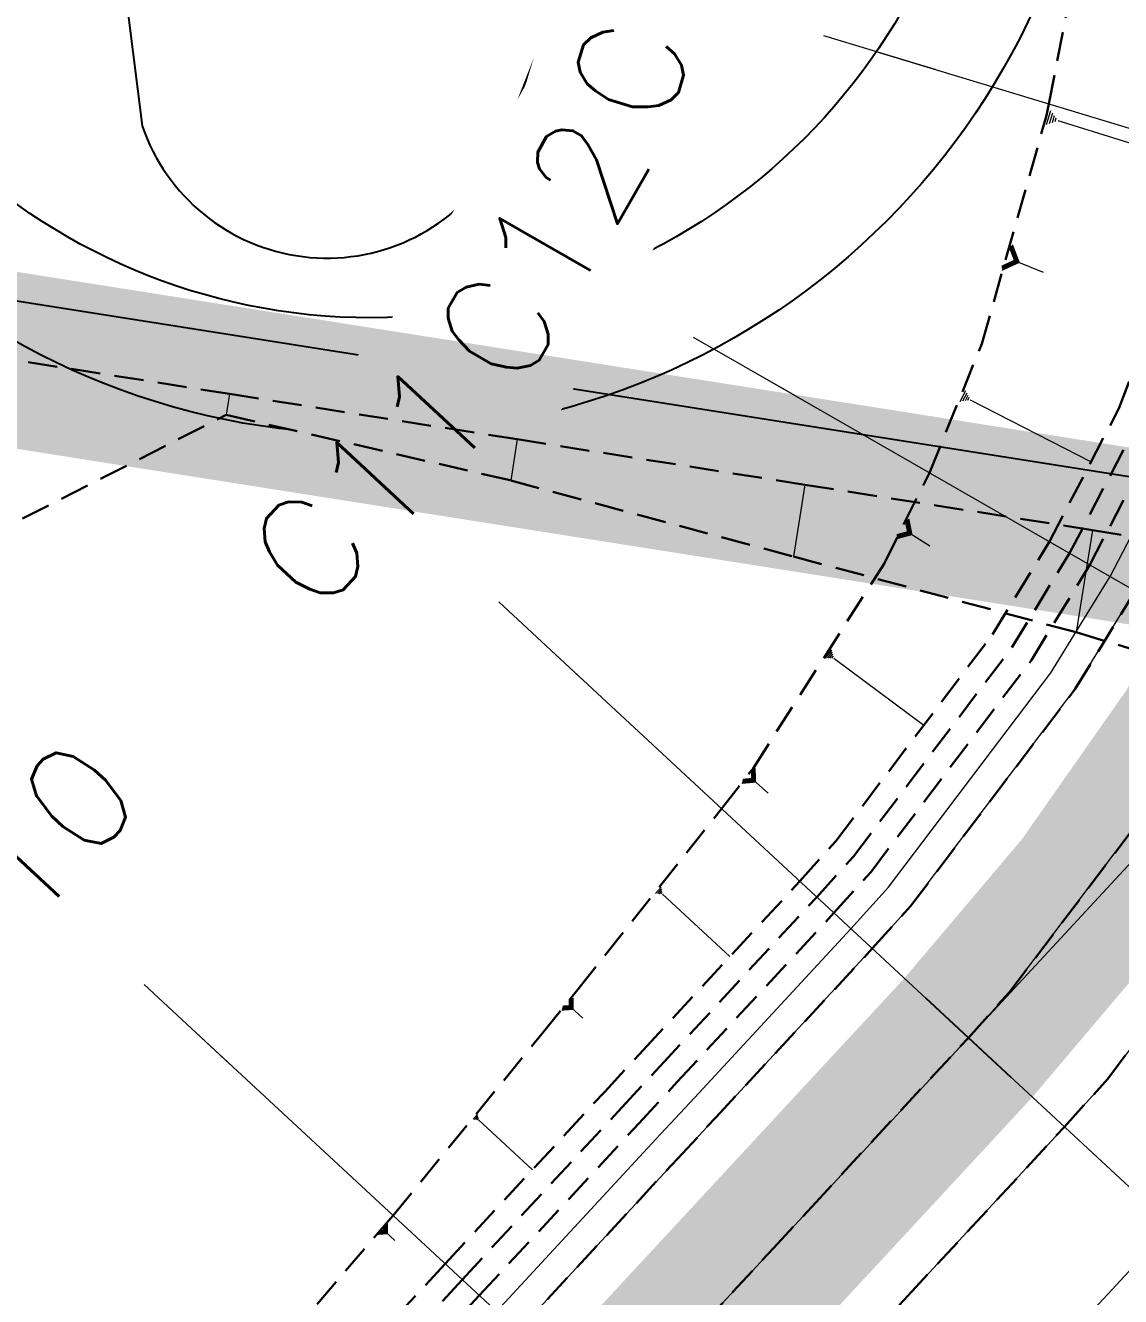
# Model space of a CAD drawing. Header units: metres. Extents: x 544752 to 548977, y 1840603 to 1844608.
# Drawn here: x 544981.81 to 545000.61, y 1843947.59 to 1843969.4 of the extents above; entities that cross this region are included whole.
import ezdxf

# ---------------------------------------------------------------- set-up
doc = ezdxf.new("R2010")
doc.units = ezdxf.units.M
doc.header["$MEASUREMENT"] = 0
for name, pattern in [('ACAD_ISO02W100', [15, 12, -3]), ('Anordnung Grundriss$0$GESTRICHELT', [0.75, 0.5, -0.25]), ('HIDDEN', [0.375, 0.25, -0.125])]:
    doc.linetypes.add(name, pattern=pattern)
doc.layers.add('Anordnung Grundriss$0$FBC-Windkraftstandort', color=7, linetype='Continuous')
doc.layers.add('C-ROAD', color=7, linetype='Continuous')
for name, color, linetype, lineweight in [('C-ROAD-CORR', 5, 'Continuous', 0), ('C-ROAD-SAMP', 150, 'HIDDEN', 0), ('C-ROAD-SAMP-TEXT', 11, 'Continuous', 0), ('C-TOPO-FEAT', 94, 'Continuous', 5), ('Đường', 5, 'ACAD_ISO02W100', 5)]:
    doc.layers.add(name, color=color, linetype=linetype, lineweight=lineweight)

# ---------------------------------------------------------------- blocks, each defined once
blk = doc.blocks.new('TB')
at = {"layer": 'Anordnung Grundriss$0$FBC-Windkraftstandort', "color": 1, "ltscale": 0.2}
for points in [[(-1.788095016053546, 7.15279727616597), (7.801905503475439, -0.2599591668577119)], [(-6.561823637711484, -3.894681809458248), (5.408672856611531, -5.798436468455307)]]:
    blk.add_lwpolyline(points, dxfattribs=at)
for radius in [12.5, 10.5]:
    blk.add_circle((-0.4049538253086098, -1.769394799566726e-07), radius, dxfattribs=at)
blk.add_arc((5.255764486247074, -2.446054412040226), 3.355867467446221, 272.6115568943306, 40.6491106862503, dxfattribs=at)
at = {"layer": 'Defpoints', "color": 5, "linetype": 'Anordnung Grundriss$0$GESTRICHELT', "lineweight": 5, "ltscale": 0.2}
blk.add_circle((-0.4049538253086098, -1.769394799566726e-07), 105.7280000291212, dxfattribs=at)
blk = doc.blocks.new('VƯERFEWRFER')
blk.add_lwpolyline([(467558.3739784134, 1441403.465170017), (467513.3739784134, 1441403.465170017), (467513.3739784134, 1441358.465170017), (467558.3739784134, 1441358.465170017)], close=True)
blk = doc.blocks.new('fcwdăed')
at = {"xscale": -1, "rotation": 19.89216182940478}
blk.add_blockref('VƯERFEWRFER', (1396369.401823998, 242205.7439925189, -3.31594075425429), dxfattribs=at)

msp = doc.modelspace()

# ---------------------------------------------------------------- linework, layer by layer
at = {"layer": 'C-ROAD', "color": 3, "linetype": 'Continuous', "lineweight": 13}
msp.add_line((544997.9983874364, 1843952.028708305), (545003.6363316639, 1843958.109133649), dxfattribs=at)
at = {"layer": 'C-ROAD', "color": 1, "linetype": 'ACAD_ISO02W100', "lineweight": -3, "ltscale": 0.1, "const_width": 3, "flags": 128}
msp.add_lwpolyline([(544997.9983874364, 1843952.028708305, 0.1139298508670001), (545006.0383797718, 1843966.045641217)], format="xyb", dxfattribs=at)
at = {"layer": 'C-ROAD-CORR', "color": 160, "linetype": 'Continuous'}
for p, q in [((544999.4103291619, 1843967.941088509, 772.6622552962056), (544999.335068342, 1843967.69941844, 772.6622552962056)), ((544999.4411999041, 1843967.89833628, 772.620065902651), (544999.3847542892, 1843967.717083729, 772.620065902651)), ((544999.4720706462, 1843967.855584052, 772.5778765090965), (544999.4344402363, 1843967.734749018, 772.5778765090965)), ((544999.5029413884, 1843967.812831823, 772.535687115542), (544999.4841261834, 1843967.752414306, 772.535687115542)), ((544999.5338121306, 1843967.770079595, 772.4934977219875), (545002.1806339897, 1843966.945807128, 769.7210945873844)), ((544998.8298693291, 1843965.354365213, 772.0974838911135), (544999.2850453699, 1843965.168471735, 771.6045303858014)), ((544997.9503645544, 1843963.134775443, 771.8287124624821), (544997.8535312732, 1843962.945289517, 771.8287124624821)), ((544997.9698413821, 1843963.094950822, 771.7932136801368), (544997.8972164212, 1843962.952836377, 771.7932136801368)), ((544997.9893182098, 1843963.055126201, 771.7577148977914), (544997.9409015692, 1843962.960383238, 771.7577148977914)), ((544998.0087950375, 1843963.01530158, 771.722216115446), (544997.9845867172, 1843962.967930099, 771.722216115446)), ((544998.0282718652, 1843962.975476959, 771.6867173331007), (545000.1045189236, 1843961.914449268, 769.3529004529913)), ((544995.1896439223, 1843961.52068757, 769.8467497881775), (544994.995329698, 1843960.289282142, 771.0933922169078)), ((544995.1896439223, 1843961.52068757, 769.8467497881775), (544994.995329698, 1843960.289282142, 771.0933922169078)), ((544995.1896439223, 1843961.52068757, 769.8467497881775), (544994.995329698, 1843960.289282142, 771.0933922169078)), ((544995.1896439223, 1843961.52068757, 769.8467497881775), (544994.995329698, 1843960.289282142, 771.0933922169078)), ((544996.9915148707, 1843960.688628205, 771.2500594181855), (544997.3388978333, 1843960.472478617, 770.8407162525689)), ((545000.1285317674, 1843960.741337294, 769.8467497881774), (544999.8518070466, 1843958.987681201, 771.62210503776)), ((545000.1285317674, 1843960.741337294, 769.8467497881774), (544999.8518070466, 1843958.987681201, 771.62210503776)), ((545000.1285317674, 1843960.741337294, 769.8467497881774), (544999.8518070466, 1843958.987681201, 771.62210503776)), ((545000.1285317674, 1843960.741337294, 769.8467497881774), (544999.8518070466, 1843958.987681201, 771.62210503776)), ((544995.6452024239, 1843958.685801895, 770.9157888138096), (544995.5401960199, 1843958.544895114, 770.9157888138096)), ((544995.655561087, 1843958.65068748, 770.8864129736701), (544995.576806284, 1843958.545007394, 770.8864129736701)), ((544995.66591975, 1843958.615573065, 770.8570371335305), (544995.6134165481, 1843958.545119674, 770.8570371335305)), ((544995.6762784132, 1843958.58045865, 770.827661293391), (544995.6500268121, 1843958.545231955, 770.827661293391)), ((544995.6866370762, 1843958.545344235, 770.7982854532514), (544997.2322992554, 1843957.393487486, 768.8648742436148)), ((544994.3094230607, 1843956.447473268, 770.3415447976822), (544994.5623094275, 1843956.224135428, 770.0041306836449)), ((544992.7250266798, 1843954.611506243, 769.9857587440625), (544992.6271226933, 1843954.505918487, 769.9857587440625)), ((544992.7303866409, 1843954.581990443, 769.9617599218459), (544992.656958651, 1843954.502799626, 769.9617599218459)), ((544992.735746602, 1843954.552474642, 769.9377610996293), (544992.6867946087, 1843954.499680764, 769.9377610996293)), ((544992.741106563, 1843954.522958842, 769.9137622774126), (544992.7166305664, 1843954.496561903, 769.9137622774126)), ((544992.7464665241, 1843954.493443041, 769.889763455196), (544993.9028403681, 1843953.421220151, 768.3127845732423)), ((544991.1784433996, 1843952.547552545, 769.4422956229527), (544991.3770345617, 1843952.363413142, 769.171471381832)), ((544989.5713277677, 1843950.713424703, 769.0784415466597), (544989.4931941464, 1843950.629158944, 769.0784415466597)), ((544989.5756053582, 1843950.689869213, 769.0592889569133), (544989.5170051423, 1843950.626669894, 769.0592889569133)), ((544989.5798829488, 1843950.666313723, 769.0401363671668), (544989.5408161381, 1843950.624180843, 769.0401363671668)), ((544989.5841605393, 1843950.642758233, 769.0209837774204), (544989.564627134, 1843950.621691793, 769.0209837774204)), ((544989.5884381299, 1843950.619202742, 769.0018311876739), (544990.5112981615, 1843949.763500535, 767.7433015277243)), ((544987.9914266213, 1843948.696640216, 768.5693030201289), (544988.1502167911, 1843948.549405431, 768.3527564892269))]:
    msp.add_line(p, q, dxfattribs=at)
at = {"layer": 'C-ROAD-CORR', "color": 5, "linetype": 'Anordnung Grundriss$0$GESTRICHELT', "lineweight": 30, "extrusion": (-0.6554703906817888, 0.2676935067995087, -0.706186061429171), "const_width": 0.1, "elevation": 135841.711710067}
msp.add_lwpolyline([(-1913145.297978399, 136579.4101470187), (-1913145.503548324, 136579.1360537858), (-1913145.709118248, 136579.4101470188)], dxfattribs=at)
at = {"layer": 'C-ROAD-CORR', "color": 5, "linetype": 'Anordnung Grundriss$0$GESTRICHELT', "lineweight": 30, "extrusion": (-0.6005225189246388, 0.3736587823007395, -0.7069312687057601), "const_width": 0.1, "elevation": 361183.9185893942}
msp.add_lwpolyline([(-1853549.56736017, 362095.3547320678), (-1853549.73849417, 362095.1265534006), (-1853549.909628171, 362095.3547320679)], dxfattribs=at)
at = {"layer": 'C-ROAD-CORR', "color": 5, "linetype": 'Anordnung Grundriss$0$GESTRICHELT', "lineweight": 30, "extrusion": (-0.5300242675637798, 0.4680935414478981, -0.7070804142728349), "const_width": 0.1, "elevation": 573739.2006764346}
msp.add_lwpolyline([(-1742882.351198495, 574785.9904007699), (-1742882.492332384, 574785.8022222505), (-1742882.633466273, 574785.9904007695)], dxfattribs=at)
at = {"layer": 'C-ROAD-CORR', "color": 5, "linetype": 'Anordnung Grundriss$0$GESTRICHELT', "lineweight": 30, "extrusion": (-0.5185102955203538, 0.480777571626026, -0.7071067812295233), "const_width": 0.1, "elevation": 603403.4131502643}
msp.add_lwpolyline([(-1722692.905883235, 604491.7200079159), (-1722693.019173965, 604491.5689536099), (-1722693.132464694, 604491.7200079162)], dxfattribs=at)
at = {"layer": 'C-ROAD-CORR', "color": 5, "linetype": 'Anordnung Grundriss$0$GESTRICHELT', "lineweight": 30, "extrusion": (-0.5185102962161385, 0.4807775709020417, -0.7071067812115683), "const_width": 0.1, "elevation": 603403.8298038169}
msp.add_lwpolyline([(-1722687.939064417, 604490.8717590082), (-1722688.029649789, 604490.750978513), (-1722688.12023516, 604490.8717590082)], dxfattribs=at)
at = {"layer": 'C-ROAD-SAMP', "color": 1, "linetype": 'Continuous', "lineweight": 13}
for points in [[(544996.4671474842, 1843968.942451963), (545006.0383797719, 1843966.045641218), (545015.6096120595, 1843963.148830472)], [(544994.1425189907, 1843963.554703062), (545002.8168571424, 1843958.579177198), (545011.4911952941, 1843953.603651333)]]:
    msp.add_lwpolyline(points, dxfattribs=at)
at = {"layer": 'C-ROAD-SAMP-TEXT', "color": 4, "linetype": 'Continuous', "lineweight": 9}
msp.add_line((544995.5100242554, 1843969.232133038), (544997.4242707129, 1843968.652770889), dxfattribs=at)
at = {"layer": 'C-ROAD-SAMP-TEXT', "color": 1, "linetype": 'Continuous', "lineweight": -3}
msp.add_line((544998.7316717291, 1843951.348786142), (544997.2651031438, 1843952.708630466), dxfattribs=at)

# ---------------------------------------------------------------- block references
at = {"rotation": 241.1405780896539}
msp.add_blockref('fcwdăed', (-489788.2617199812, 2946684.155989533, 1000002.315940754), dxfattribs=at)
at = {"layer": 'Đường', "rotation": 286.2264331696364}
msp.add_blockref('TB', (544987.8663385222, 1843974.496267125), dxfattribs=at)

# ---------------------------------------------------------------- next in the draw order: texts
at = {"layer": 'C-ROAD-SAMP-TEXT', "color": 1, "linetype": 'Continuous', "lineweight": 13, "char_height": 1.8, "attachment_point": 5, "rotation": 47.16243920907297, "bg_fill": 3, "box_fill_scale": 1.416666666666667, "bg_fill_color": 256, "bg_fill_true_color": 13158600, "bg_fill_transparency": 0}
for s, insert, width in [('{\\Fsimplex.shx|c0;C11}', (544987.7324073388, 1843961.547618569), 3.636), ('{\\Fsimplex.shx|c0;C10}', (544981.6434454266, 1843954.980778452), 4.415142857142857)]:
    msp.add_mtext(s, dxfattribs=dict(at, insert=insert, width=width))

# ---------------------------------------------------------------- next in the draw order: linework, layer by layer
at = {"layer": 'C-ROAD', "color": 1, "linetype": 'ACAD_ISO02W100', "lineweight": 60, "ltscale": 0.1, "const_width": 3, "flags": 128}
msp.add_lwpolyline([(544959.3296383674, 1843910.325131184), (544997.9983874364, 1843952.028708305)], dxfattribs=at)
at = {"layer": 'C-ROAD-CORR', "color": 160, "linetype": 'Continuous'}
msp.add_line((544985.311868232, 1843963.079388123, 769.8467497881777), (544985.2550549279, 1843962.719351634, 769.603755481114), dxfattribs=at)
msp.add_line((544985.311868232, 1843963.079388123, 769.8467497881777), (544985.2550549279, 1843962.719351634, 769.603755481114), dxfattribs=at)
msp.add_line((544985.311868232, 1843963.079388123, 769.8467497881777), (544985.2550549279, 1843962.719351634, 769.603755481114), dxfattribs=at)
msp.add_line((544985.311868232, 1843963.079388123, 769.8467497881777), (544985.2550549279, 1843962.719351634, 769.603755481114), dxfattribs=at)
at = {"layer": 'C-ROAD-CORR', "color": 92, "linetype": 'Anordnung Grundriss$0$GESTRICHELT', "lineweight": 30}
for points in [[(544974.5850464264, 1843984.07866164, 768.5546360382973), (544969.2639168177, 1843979.856460849, 765.3893175059961), (544963.8640959326, 1843975.646677441, 762.1708889895033), (544955.0506292792, 1843971.975563033, 757.6785370830023), (544953.8670300717, 1843971.117910341, 756.9676036774082), (544951.2027668427, 1843969.474134994, 755.3431683444021), (544945.4796693646, 1843964.495608617, 751.7063644023704), (544938.8595619432, 1843956.926618262, 747.6424451437441), (544949.9407356466, 1843954.00306078, 752.9783642168463), (544956.3874083875, 1843951.971165134, 756.0109227358475), (544962.1856467935, 1843951.548028714, 758.7220220558106), (544968.2793419949, 1843954.315337759, 761.6308129315206), (544971.4457415045, 1843955.390350474, 763.2023989766008), (544973.7855000037, 1843956.491173668, 764.3105457140701), (544974.1821216876, 1843956.704116208, 764.4919865863441), (544979.7514633161, 1843959.920068972, 767.1884796467668), (544985.255054928, 1843962.719351634, 769.603755481114)], [(544977.0646538452, 1843983.687382715, 770.2281622089497), (544976.2853035687, 1843978.74849487, 770.1281622089499), (544975.5059532924, 1843973.809607025, 770.0281622089501), (544974.7266030159, 1843968.87071918, 769.9281622089503), (544974.565798463, 1843967.85167078, 769.9075290536464), (544974.2479851448, 1843965.837628595, 769.8667497881855), (544974.2365562747, 1843965.641927751, 769.8628479817465), (544974.2635263475, 1843965.447757583, 769.8590961195385), (544974.3278589186, 1843965.26257994, 769.8556383835239), (544974.4270817233, 1843965.093511095, 769.8526076525588), (544974.5573816851, 1843964.94704827, 769.8501203959355), (544974.7137514494, 1843964.828819948, 769.8482721975314), (544974.8901818137, 1843964.743369579, 769.8471340825706), (544975.0798926584, 1843964.69398097, 769.8467497881785), (544975.4340925418, 1843964.638088675, 769.8467497881779), (544980.372980387, 1843963.858738399, 769.8467497881778), (544985.3118682321, 1843963.079388123, 769.8467497881777)]]:
    msp.add_polyline3d(points, dxfattribs=at)
at = {"layer": 'C-ROAD-SAMP', "color": 1, "linetype": 'Continuous', "lineweight": 13}
for points in [[(544990.6655445095, 1843958.827929922), (544997.9983874364, 1843952.028708304), (545005.3312303632, 1843945.229486686)], [(544984.5765825973, 1843952.261089805), (544991.9094255242, 1843945.461868187), (544999.242268451, 1843938.662646569)]]:
    msp.add_lwpolyline(points, dxfattribs=at)
at = {"layer": 'C-ROAD-SAMP-TEXT', "color": 4, "linetype": 'Continuous', "lineweight": 9}
for p, q in [((544989.9322602168, 1843959.507852084), (544991.3988288022, 1843958.148007761)), ((544983.8432983046, 1843952.941011967), (544985.30986689, 1843951.581167643))]:
    msp.add_line(p, q, dxfattribs=at)

# ---------------------------------------------------------------- next in the draw order: texts
at = {"layer": 'C-ROAD-SAMP-TEXT', "color": 1, "linetype": 'Continuous', "lineweight": 13, "insert": (544990.67278373, 1843965.544913408), "char_height": 1.8, "width": 4.415142857142857, "attachment_point": 5, "rotation": 60.16178791127508, "bg_fill": 3, "box_fill_scale": 1.416666666666667, "bg_fill_color": 256, "bg_fill_true_color": 13158600, "bg_fill_transparency": 0}
msp.add_mtext('{\\Fsimplex.shx|c0;C12}', dxfattribs=at)

# ---------------------------------------------------------------- next in the draw order: linework, layer by layer
at = {"layer": 'C-ROAD', "color": 1, "linetype": 'ACAD_ISO02W100', "lineweight": 60, "ltscale": 0.1, "const_width": 3, "flags": 128}
msp.add_lwpolyline([(544975.0798926585, 1843964.69398097), (545019.529883265, 1843957.679828484)], dxfattribs=at)
at = {"layer": 'C-ROAD-CORR', "color": 160, "linetype": 'Continuous'}
msp.add_line((544990.2507560771, 1843962.300037846, 769.8467497881776), (544990.1393867008, 1843961.594269367, 770.5612512115433), dxfattribs=at)
msp.add_line((544990.2507560771, 1843962.300037846, 769.8467497881776), (544990.1393867008, 1843961.594269367, 770.5612512115433), dxfattribs=at)
msp.add_line((544990.2507560771, 1843962.300037846, 769.8467497881776), (544990.1393867008, 1843961.594269367, 770.5612512115433), dxfattribs=at)
msp.add_line((544990.2507560771, 1843962.300037846, 769.8467497881776), (544990.1393867008, 1843961.594269367, 770.5612512115433), dxfattribs=at)
at = {"layer": 'C-ROAD-SAMP-TEXT', "color": 4, "linetype": 'Continuous', "lineweight": 9}
msp.add_line((544993.2750851755, 1843964.052255649), (544995.0099528058, 1843963.057150476), dxfattribs=at)

# ---------------------------------------------------------------- next in the draw order: texts
at = {"layer": 'C-ROAD-SAMP-TEXT', "color": 1, "linetype": 'Continuous', "lineweight": 13, "insert": (544992.6386545692, 1843970.101176261), "char_height": 1.8, "width": 4.415142857142857, "attachment_point": 5, "rotation": 73.16113661165667, "bg_fill": 3, "box_fill_scale": 1.416666666666667, "bg_fill_color": 256, "bg_fill_true_color": 13158600, "bg_fill_transparency": 0}
msp.add_mtext('{\\Fsimplex.shx|c0;C13}', dxfattribs=at)

# ---------------------------------------------------------------- next in the draw order: linework, layer by layer
at = {"layer": 'C-ROAD-CORR', "color": 5, "linetype": 'Anordnung Grundriss$0$GESTRICHELT', "lineweight": 30}
for points in [[(544973.261481821, 1843928.659585734, 764.532394561753), (544976.6610926299, 1843932.326007197, 765.1262304681549), (544980.0607034388, 1843935.992428661, 765.7200663745567), (544983.4603142478, 1843939.658850124, 766.3139022809587), (544986.8599250568, 1843943.325271588, 766.9077381873606), (544990.2595358657, 1843946.991693051, 767.5015740937624), (544992.9994006632, 1843949.946589851, 767.9801671406861), (544993.6591466747, 1843950.658114514, 768.0938519380874), (544996.3484977778, 1843953.558533169, 768.5250293298163), (544997.0037315527, 1843954.286131712, 768.63026035214), (544999.8339903958, 1843958.017111276, 769.0839279865685), (545000.8651310581, 1843959.698670517, 769.2501466020893), (545002.1191821641, 1843962.104711086, 769.4548548413727), (545003.8150967833, 1843966.469851087, 769.7430409165528), (545003.884852507, 1843966.697423635, 769.7554690173424), (545005.2596990295, 1843971.239997031, 769.9484862121086), (545006.4270193836, 1843975.096891818, 770.053848545862), (545006.7081044023, 1843976.025613175, 770.0727487901172), (545008.1565097751, 1843980.811229318, 770.170140018774), (545009.604915148, 1843985.596845462, 770.2675312474307), (545011.0533205208, 1843990.382461606, 770.3649224760875), (545012.5017258937, 1843995.16807775, 770.4623137047442), (545013.9501312665, 1843999.953693894, 770.559704933401), (545015.3985366394, 1844004.739310038, 770.6570961620578)], [(544979.960871947, 1843929.266357469, 765.1262304681549), (544983.3604827559, 1843932.932778932, 765.7200663745567), (544986.7600935649, 1843936.599200396, 766.3139022809587), (544990.1597043739, 1843940.265621859, 766.9077381873606), (544993.5593151829, 1843943.932043323, 767.5015740937624), (544996.2991799803, 1843946.886940123, 767.9801671406861), (544996.9589259918, 1843947.598464786, 768.0938519380874), (544999.6482770949, 1843950.49888344, 768.5250293298163), (545000.3910864636, 1843951.323729527, 768.63026035214), (545003.5996249497, 1843955.553375006, 769.0839279865685), (545004.7685832264, 1843957.459683877, 769.2501466020893), (545006.190245152, 1843960.187304987, 769.4548548413727), (545008.1128280772, 1843965.13586993, 769.7430409165528), (545008.1919070365, 1843965.3938588, 769.7554690173424), (545009.5667535589, 1843969.936432196, 769.9484862121086), (545010.7340739131, 1843973.793326982, 770.053848545862), (545011.0151589317, 1843974.722048339, 770.0727487901172), (545012.4635643045, 1843979.507664483, 770.170140018774), (545013.9119696774, 1843984.293280627, 770.2675312474307), (545015.3603750502, 1843989.078896771, 770.3649224760875), (545016.8087804231, 1843993.864512915, 770.4623137047442), (545018.2571857959, 1843998.650129058, 770.559704933401), (545019.7055911688, 1844003.435745202, 770.6570961620578)]]:
    msp.add_polyline3d(points, dxfattribs=at)
at = {"layer": 'C-ROAD-CORR', "color": 160, "linetype": 'Anordnung Grundriss$0$GESTRICHELT', "lineweight": 30}
for points in [[(544973.261481821, 1843928.659585734, 764.382394561753), (544976.6610926299, 1843932.326007197, 764.9762304681549), (544980.0607034388, 1843935.992428661, 765.5700663745567), (544983.4603142478, 1843939.658850124, 766.1639022809587), (544986.8599250568, 1843943.325271588, 766.7577381873606), (544990.2595358657, 1843946.991693051, 767.3515740937625), (544992.9994006632, 1843949.946589851, 767.8301671406862), (544993.6591466747, 1843950.658114514, 767.9438519380874), (544996.3484977778, 1843953.558533169, 768.3750293298164), (544997.0037315527, 1843954.286131712, 768.48026035214), (544999.8339903958, 1843958.017111276, 768.9339279865685), (545000.8651310581, 1843959.698670517, 769.1001466020894), (545002.1191821641, 1843962.104711086, 769.3048548413727), (545003.8150967833, 1843966.469851087, 769.5930409165528), (545003.884852507, 1843966.697423635, 769.6054690173424), (545005.2596990295, 1843971.239997031, 769.7984862121086), (545006.4270193836, 1843975.096891818, 769.903848545862), (545006.7081044023, 1843976.025613175, 769.9227487901172), (545008.1565097751, 1843980.811229318, 770.020140018774), (545009.604915148, 1843985.596845462, 770.1175312474307), (545011.0533205208, 1843990.382461606, 770.2149224760875), (545012.5017258937, 1843995.16807775, 770.3123137047443), (545013.9501312665, 1843999.953693894, 770.409704933401), (545015.3985366394, 1844004.739310038, 770.5070961620578)], [(544979.960871947, 1843929.266357469, 764.9762304681549), (544983.3604827559, 1843932.932778932, 765.5700663745567), (544986.7600935649, 1843936.599200396, 766.1639022809587), (544990.1597043739, 1843940.265621859, 766.7577381873606), (544993.5593151829, 1843943.932043323, 767.3515740937625), (544996.2991799803, 1843946.886940123, 767.8301671406862), (544996.9589259918, 1843947.598464786, 767.9438519380874), (544999.6482770949, 1843950.49888344, 768.3750293298164), (545000.3910864636, 1843951.323729527, 768.48026035214), (545003.5996249497, 1843955.553375006, 768.9339279865685), (545004.7685832264, 1843957.459683877, 769.1001466020894), (545006.190245152, 1843960.187304987, 769.3048548413727), (545008.1128280772, 1843965.13586993, 769.5930409165528), (545008.1919070365, 1843965.3938588, 769.6054690173424), (545009.5667535589, 1843969.936432196, 769.7984862121086), (545010.7340739131, 1843973.793326982, 769.903848545862), (545011.0151589317, 1843974.722048339, 769.9227487901172), (545012.4635643045, 1843979.507664483, 770.020140018774), (545013.9119696774, 1843984.293280627, 770.1175312474307), (545015.3603750502, 1843989.078896771, 770.2149224760875), (545016.8087804231, 1843993.864512915, 770.3123137047443), (545018.2571857959, 1843998.650129058, 770.409704933401), (545019.7055911688, 1844003.435745202, 770.5070961620578)]]:
    msp.add_polyline3d(points, dxfattribs=at)
at = {"layer": 'C-ROAD-CORR', "color": 150, "linetype": 'Anordnung Grundriss$0$GESTRICHELT', "lineweight": 30}
msp.add_polyline3d([(544978.3109822884, 1843930.796182333, 765.1937304681549), (544981.7105930974, 1843934.462603797, 765.7875663745567), (544985.1102039063, 1843938.12902526, 766.3814022809587), (544988.5098147154, 1843941.795446723, 766.9752381873606), (544991.9094255243, 1843945.461868187, 767.5690740937624), (544994.6492903217, 1843948.416764987, 768.0476671406861), (544995.3090363332, 1843949.12828965, 768.1613519380874), (544997.9983874364, 1843952.028708305, 768.5925293298163), (544998.6974090082, 1843952.80493062, 768.69776035214), (545001.7168076728, 1843956.785243141, 769.1514279865685), (545002.8168571423, 1843958.579177197, 769.3176466020893), (545004.154713658, 1843961.146008037, 769.5223548413727), (545005.9639624303, 1843965.802860508, 769.8105409165528), (545006.0383797718, 1843966.045641217, 769.8229690173424), (545007.4132262942, 1843970.588214613, 770.0159862121086), (545008.5805466484, 1843974.4451094, 770.121348545862), (545008.861631667, 1843975.373830757, 770.1402487901172), (545010.3100370398, 1843980.159446901, 770.237640018774), (545011.7584424127, 1843984.945063045, 770.3350312474307), (545013.2068477855, 1843989.730679188, 770.4324224760875), (545014.6552531584, 1843994.516295332, 770.5298137047442), (545016.1036585312, 1843999.301911476, 770.627204933401), (545017.5520639041, 1844004.08752762, 770.7245961620578)], dxfattribs=at)
msp.add_polyline3d([(544978.3109822884, 1843930.796182333, 765.1937304681549), (544981.7105930974, 1843934.462603797, 765.7875663745567), (544985.1102039063, 1843938.12902526, 766.3814022809587), (544988.5098147154, 1843941.795446723, 766.9752381873606), (544991.9094255243, 1843945.461868187, 767.5690740937624), (544994.6492903217, 1843948.416764987, 768.0476671406861), (544995.3090363332, 1843949.12828965, 768.1613519380874), (544997.9983874364, 1843952.028708305, 768.5925293298163), (544998.6974090082, 1843952.80493062, 768.69776035214), (545001.7168076728, 1843956.785243141, 769.1514279865685), (545002.8168571423, 1843958.579177197, 769.3176466020893), (545004.154713658, 1843961.146008037, 769.5223548413727), (545005.9639624303, 1843965.802860508, 769.8105409165528), (545006.0383797718, 1843966.045641217, 769.8229690173424), (545007.4132262942, 1843970.588214613, 770.0159862121086), (545008.5805466484, 1843974.4451094, 770.121348545862), (545008.861631667, 1843975.373830757, 770.1402487901172), (545010.3100370398, 1843980.159446901, 770.237640018774), (545011.7584424127, 1843984.945063045, 770.3350312474307), (545013.2068477855, 1843989.730679188, 770.4324224760875), (545014.6552531584, 1843994.516295332, 770.5298137047442), (545016.1036585312, 1843999.301911476, 770.627204933401), (545017.5520639041, 1844004.08752762, 770.7245961620578)], dxfattribs=at)
at = {"layer": 'C-ROAD-CORR', "color": 11, "linetype": 'Anordnung Grundriss$0$GESTRICHELT', "lineweight": 30}
for points in [[(544971.9473580484, 1843929.878078868, 764.4509900235803), (544975.0846800236, 1843933.787702037, 765.5560277869229), (544978.1558696143, 1843937.758645044, 766.5977407603223), (544981.3575971647, 1843941.608549523, 767.4614355201535), (544984.8561257167, 1843945.183251627, 767.9203745743299), (544988.1193236542, 1843948.976159005, 768.7002404730711), (544990.6773301179, 1843952.099680051, 769.4268387420167), (544991.2904254772, 1843952.854460533, 769.6041423196015), (544993.7592082341, 1843955.959396465, 770.3361148439867), (544994.2998229706, 1843956.650827737, 770.5023222823626), (544996.5506681055, 1843960.165285799, 771.2875562874434), (544997.3301669734, 1843961.726295556, 771.605344067153), (544998.2282714314, 1843963.93726833, 772.0357213100747), (544999.3398297993, 1843967.858937891, 772.7089321582573), (544999.3806775819, 1843968.06064855, 772.7414199229186), (545000.2949360483, 1843972.742622641, 773.4156583880294), (545001.2762981858, 1843976.655799184, 773.7153094100266), (545001.6544162153, 1843977.555152716, 773.6328298027897), (545003.2257153355, 1843982.303574075, 773.6018219457956), (545004.9745965668, 1843986.998248774, 773.3852767351985), (545006.7438605974, 1843991.686754454, 773.1474356258346), (545008.3592258207, 1843996.42183885, 773.0703876125151), (545009.9168351793, 1844001.174403526, 773.0536827848322)], [(544980.372980387, 1843963.858738399, 769.8467497881778), (544985.3118682321, 1843963.079388123, 769.8467497881777), (544990.2507560772, 1843962.300037846, 769.8467497881776), (544995.1896439224, 1843961.52068757, 769.8467497881775), (545000.1285317675, 1843960.741337294, 769.8467497881774), (545005.0674196127, 1843959.961987017, 769.8467497881772), (545010.0063074577, 1843959.182636741, 769.8467497881771), (545014.9451953028, 1843958.403286465, 769.846749788177), (545019.529883265, 1843957.679828484, 769.8467497881769), (545019.7255841084, 1843957.668399614, 769.8471340825687), (545019.8864552932, 1843957.687953707, 769.8480744459122), (545019.919754277, 1843957.695369686, 769.848272197527), (545020.10493192, 1843957.759702258, 769.8501203959293), (545020.2740007647, 1843957.858925062, 769.8526076525536), (545020.4204635897, 1843957.989225024, 769.8556383835156), (545020.5386919111, 1843958.145594788, 769.8590961195245), (545020.624142281, 1843958.322025153, 769.8628479817338), (545020.6735308893, 1843958.511735998, 769.8667497881771), (545021.2639333504, 1843962.253226348, 769.9425055143306), (545022.0432836268, 1843967.192114193, 770.042505514331), (545022.8226339031, 1843972.131002039, 770.1425055143313)], [(544979.7514633161, 1843959.920068972, 767.1884796467668), (544985.255054928, 1843962.719351634, 769.603755481114), (544990.1393867009, 1843961.594269367, 770.5612512115433), (544994.9953296981, 1843960.289282142, 771.0933922169078), (544999.8518070467, 1843958.987681201, 771.62210503776), (545004.6830937093, 1843957.526442192, 772.3124312353069), (545009.4939477396, 1843955.935717787, 773.1338450370439), (545014.298214093, 1843954.303246046, 773.9975227427777), (545018.9545393387, 1843954.033766872, 773.5379265529224), (545019.8689796827, 1843954.07113759, 773.4472530190983), (545020.594479911, 1843954.231993769, 773.3758156435924), (545020.7418214354, 1843954.279812765, 773.361365349888), (545021.543959124, 1843954.64289653, 773.2830895538242), (545022.2517411744, 1843955.140067397, 773.2146969038793), (545022.8444707812, 1843955.751063179, 773.1549078951894), (545023.3085137047, 1843956.450422132, 773.106483238899), (545023.635383805, 1843957.213073961, 773.071796136706), (545023.8193343614, 1843958.015332175, 773.0514783856419), (545024.3082529955, 1843961.772836546, 773.0244945576534), (545024.8941033321, 1843966.742258437, 772.9286003141389), (545025.3974289409, 1843971.724702627, 772.7491602091819)]]:
    msp.add_polyline3d(points, dxfattribs=at)
at = {"layer": 'C-ROAD-CORR', "color": 1, "linetype": 'Anordnung Grundriss$0$GESTRICHELT', "lineweight": 30}
for points in [[(544975.0846800236, 1843933.787702037, 765.5560277869229), (544978.1558696143, 1843937.758645044, 766.5977407603223), (544981.3575971647, 1843941.608549523, 767.4614355201535), (544984.8561257167, 1843945.183251627, 767.9203745743299), (544988.1193236542, 1843948.976159005, 768.7002404730711), (544990.6773301179, 1843952.099680051, 769.4268387420167), (544991.2904254772, 1843952.854460533, 769.6041423196015), (544993.7592082341, 1843955.959396465, 770.3361148439867), (544994.2998229706, 1843956.650827737, 770.5023222823626), (544996.5506681055, 1843960.165285799, 771.2875562874434), (544997.3301669734, 1843961.726295556, 771.605344067153), (544998.2282714314, 1843963.93726833, 772.0357213100747), (544999.3398297993, 1843967.858937891, 772.7089321582573), (544999.3806775819, 1843968.06064855, 772.7414199229186), (545000.2949360483, 1843972.742622641, 773.4156583880294), (545001.2762981858, 1843976.655799184, 773.7153094100266), (545001.6544162153, 1843977.555152716, 773.6328298027897), (545003.2257153355, 1843982.303574075, 773.6018219457956), (545004.9745965668, 1843986.998248774, 773.3852767351985), (545006.7438605974, 1843991.686754454, 773.1474356258346), (545008.3592258207, 1843996.42183885, 773.0703876125151), (545009.9168351793, 1844001.174403526, 773.0536827848322)], [(544972.0148985233, 1843929.815453409, 764.512394561753), (544975.4145093323, 1843933.481874872, 765.1062304681549), (544978.8141201412, 1843937.148296335, 765.7000663745567), (544982.2137309501, 1843940.814717799, 766.2939022809587), (544985.6133417592, 1843944.481139262, 766.8877381873606), (544989.0129525681, 1843948.147560726, 767.4815740937624), (544991.7528173656, 1843951.102457526, 767.9601671406862), (544992.4125633771, 1843951.813982189, 768.0738519380874), (544995.1019144802, 1843954.714400843, 768.5050293298164), (544995.724064142, 1843955.405261427, 768.61026035214), (544998.4114173421, 1843958.947856089, 769.0639279865685), (544999.3904935723, 1843960.544509914, 769.2301466020893), (545000.5812250352, 1843962.829064501, 769.4348548413727), (545002.1915094057, 1843966.973799524, 769.7230409165528), (545002.2577430181, 1843967.189881462, 769.7354690173424), (545003.6325895406, 1843971.732454858, 769.9284862121086), (545004.7999098947, 1843975.589349644, 770.033848545862), (545005.0809949134, 1843976.518071001, 770.0527487901172), (545006.5294002861, 1843981.303687145, 770.150140018774), (545007.9778056591, 1843986.089303289, 770.2475312474307), (545009.4262110319, 1843990.874919433, 770.3449224760875), (545010.8746164048, 1843995.660535577, 770.4423137047443), (545012.3230217776, 1844000.446151721, 770.539704933401)], [(544990.2507560772, 1843962.300037846, 769.8467497881776), (544995.1896439224, 1843961.52068757, 769.8467497881775), (545000.1285317675, 1843960.741337294, 769.8467497881774), (545005.0674196127, 1843959.961987017, 769.8467497881772), (545010.0063074577, 1843959.182636741, 769.8467497881771), (545014.9451953028, 1843958.403286465, 769.846749788177), (545019.529883265, 1843957.679828484, 769.8467497881769), (545019.7255841084, 1843957.668399614, 769.8471340825687), (545019.8864552932, 1843957.687953707, 769.8480744459122), (545019.919754277, 1843957.695369686, 769.848272197527), (545020.10493192, 1843957.759702258, 769.8501203959293), (545020.2740007647, 1843957.858925062, 769.8526076525536), (545020.4204635897, 1843957.989225024, 769.8556383835156), (545020.5386919111, 1843958.145594788, 769.8590961195245), (545020.624142281, 1843958.322025153, 769.8628479817338), (545020.6735308893, 1843958.511735998, 769.8667497881771), (545021.2639333504, 1843962.253226348, 769.9425055143306), (545022.0432836268, 1843967.192114193, 770.042505514331), (545022.8226339031, 1843972.131002039, 770.1425055143313)], [(544990.1393867009, 1843961.594269367, 770.5612512115433), (544994.9953296981, 1843960.289282142, 771.0933922169078), (544999.8518070467, 1843958.987681201, 771.62210503776), (545004.6830937093, 1843957.526442192, 772.3124312353069), (545009.4939477396, 1843955.935717787, 773.1338450370439), (545014.298214093, 1843954.303246046, 773.9975227427777), (545018.9545393387, 1843954.033766872, 773.5379265529224), (545019.8689796827, 1843954.07113759, 773.4472530190983), (545020.594479911, 1843954.231993769, 773.3758156435924), (545020.7418214354, 1843954.279812765, 773.361365349888), (545021.543959124, 1843954.64289653, 773.2830895538242), (545022.2517411744, 1843955.140067397, 773.2146969038793), (545022.8444707812, 1843955.751063179, 773.1549078951894), (545023.3085137047, 1843956.450422132, 773.106483238899), (545023.635383805, 1843957.213073961, 773.071796136706), (545023.8193343614, 1843958.015332175, 773.0514783856419), (545024.3082529955, 1843961.772836546, 773.0244945576534), (545024.8941033321, 1843966.742258437, 772.9286003141389), (545025.3974289409, 1843971.724702627, 772.7491602091819)]]:
    msp.add_polyline3d(points, dxfattribs=at)
at = {"layer": 'C-ROAD-CORR', "color": 92, "linetype": 'Anordnung Grundriss$0$GESTRICHELT', "lineweight": 30}
for points in [[(544972.3082122405, 1843929.543484544, 764.112394561753), (544975.7078230494, 1843933.209906007, 764.7062304681549), (544979.1074338583, 1843936.876327471, 765.3000663745568), (544982.5070446673, 1843940.542748934, 765.8939022809587), (544985.9066554763, 1843944.209170398, 766.4877381873606), (544989.3062662852, 1843947.875591861, 767.0815740937625), (544992.0461310827, 1843950.830488661, 767.5601671406862), (544992.7058770942, 1843951.542013325, 767.6738519380874), (544995.3952281973, 1843954.442431979, 768.1050293298164), (544996.0251623563, 1843955.141936788, 768.21026035214), (544998.7461404136, 1843958.72885731, 768.6639279865685), (544999.7374670984, 1843960.345488879, 768.8301466020894), (545000.9430973008, 1843962.658628403, 769.0348548413727), (545002.5735299652, 1843966.855223421, 769.3230409165528), (545002.6405923096, 1843967.074009032, 769.3354690173425), (545004.0154388321, 1843971.616582428, 769.5284862121086), (545005.1827591863, 1843975.473477215, 769.6338485458621), (545005.4638442049, 1843976.402198571, 769.6527487901172), (545006.9122495777, 1843981.187814715, 769.750140018774), (545008.3606549506, 1843985.973430859, 769.8475312474308), (545009.8090603234, 1843990.759047003, 769.9449224760875), (545011.2574656963, 1843995.544663147, 770.0423137047443), (545012.7058710691, 1844000.330279291, 770.139704933401)], [(544972.6015259576, 1843929.271515679, 764.112394561753), (544976.0011367665, 1843932.937937143, 764.7062304681549), (544979.4007475754, 1843936.604358606, 765.3000663745568), (544982.8003583844, 1843940.27078007, 765.8939022809587), (544986.1999691934, 1843943.937201533, 766.4877381873606), (544989.5995800024, 1843947.603622996, 767.0815740937625), (544992.3394447998, 1843950.558519796, 767.5601671406862), (544992.9991908113, 1843951.27004446, 767.6738519380874), (544995.6885419145, 1843954.170463114, 768.1050293298164), (544996.3262605706, 1843954.87861215, 768.21026035214), (544999.080863485, 1843958.50985853, 768.6639279865685), (545000.0844406245, 1843960.146467844, 768.8301466020894), (545001.3049695665, 1843962.488192306, 769.0348548413727), (545002.9555505246, 1843966.736647318, 769.3230409165528), (545003.0234416012, 1843966.958136602, 769.3354690173425), (545004.3982881237, 1843971.500709998, 769.5284862121086), (545005.5656084778, 1843975.357604785, 769.6338485458621), (545005.8466934965, 1843976.286326142, 769.6527487901172), (545007.2950988692, 1843981.071942286, 769.750140018774), (545008.7435042422, 1843985.857558429, 769.8475312474308), (545010.191909615, 1843990.643174573, 769.9449224760875), (545011.6403149879, 1843995.428790717, 770.0423137047443), (545013.0887203607, 1844000.214406861, 770.139704933401)]]:
    msp.add_polyline3d(points, dxfattribs=at)
at = {"layer": 'C-TOPO-FEAT', "color": 94, "linetype": 'Continuous', "lineweight": 0, "ltscale": 2}
for points in [[(544973.261481821, 1843928.659585734, 764.082394561753), (544976.6610926299, 1843932.326007197, 764.6762304681548), (544980.0607034388, 1843935.992428661, 765.2700663745567), (544983.4603142478, 1843939.658850124, 765.8639022809587), (544986.8599250568, 1843943.325271588, 766.4577381873605), (544990.2595358657, 1843946.991693051, 767.0515740937624), (544992.9994006632, 1843949.946589851, 767.5301671406861), (544993.6591466747, 1843950.658114514, 767.6438519380873), (544996.3484977778, 1843953.558533169, 768.0750293298163), (544997.0037315527, 1843954.286131712, 768.18026035214), (544999.8339903958, 1843958.017111276, 768.6339279865684), (545000.8651310581, 1843959.698670517, 768.8001466020893), (545002.1191821641, 1843962.104711086, 769.0048548413727), (545003.8150967833, 1843966.469851087, 769.2930409165527), (545003.884852507, 1843966.697423635, 769.3054690173424), (545005.2596990295, 1843971.239997031, 769.4984862121086), (545006.4270193836, 1843975.096891818, 769.603848545862), (545006.7081044023, 1843976.025613175, 769.6227487901172), (545008.1565097751, 1843980.811229318, 769.7201400187739), (545009.604915148, 1843985.596845462, 769.8175312474307), (545011.0533205208, 1843990.382461606, 769.9149224760874), (545012.5017258937, 1843995.16807775, 770.0123137047442), (545013.9501312665, 1843999.953693894, 770.109704933401), (545015.3985366394, 1844004.739310038, 770.2070961620577)], [(544978.3109822884, 1843930.796182333, 765.0437304681549), (544981.7105930974, 1843934.462603797, 765.6375663745567), (544985.1102039063, 1843938.12902526, 766.2314022809587), (544988.5098147154, 1843941.795446723, 766.8252381873606), (544991.9094255243, 1843945.461868187, 767.4190740937624), (544994.6492903217, 1843948.416764987, 767.8976671406862), (544995.3090363332, 1843949.12828965, 768.0113519380874), (544997.9983874364, 1843952.028708305, 768.4425293298164), (544998.6974090082, 1843952.80493062, 768.54776035214), (545001.7168076728, 1843956.785243141, 769.0014279865685), (545002.8168571423, 1843958.579177197, 769.1676466020893), (545004.154713658, 1843961.146008037, 769.3723548413727), (545005.9639624303, 1843965.802860508, 769.6605409165528), (545006.0383797718, 1843966.045641217, 769.6729690173424), (545007.4132262942, 1843970.588214613, 769.8659862121086), (545008.5805466484, 1843974.4451094, 769.971348545862), (545008.861631667, 1843975.373830757, 769.9902487901172), (545010.3100370398, 1843980.159446901, 770.087640018774), (545011.7584424127, 1843984.945063045, 770.1850312474307), (545013.2068477855, 1843989.730679188, 770.2824224760875), (545014.6552531584, 1843994.516295332, 770.3798137047443), (545016.1036585312, 1843999.301911476, 770.477204933401), (545017.5520639041, 1844004.08752762, 770.5745961620578)], [(544978.3109822884, 1843930.796182333, 765.0437304681549), (544981.7105930974, 1843934.462603797, 765.6375663745567), (544985.1102039063, 1843938.12902526, 766.2314022809587), (544988.5098147154, 1843941.795446723, 766.8252381873606), (544991.9094255243, 1843945.461868187, 767.4190740937624), (544994.6492903217, 1843948.416764987, 767.8976671406862), (544995.3090363332, 1843949.12828965, 768.0113519380874), (544997.9983874364, 1843952.028708305, 768.4425293298164), (544998.6974090082, 1843952.80493062, 768.54776035214), (545001.7168076728, 1843956.785243141, 769.0014279865685), (545002.8168571423, 1843958.579177197, 769.1676466020893), (545004.154713658, 1843961.146008037, 769.3723548413727), (545005.9639624303, 1843965.802860508, 769.6605409165528), (545006.0383797718, 1843966.045641217, 769.6729690173424), (545007.4132262942, 1843970.588214613, 769.8659862121086), (545008.5805466484, 1843974.4451094, 769.971348545862), (545008.861631667, 1843975.373830757, 769.9902487901172), (545010.3100370398, 1843980.159446901, 770.087640018774), (545011.7584424127, 1843984.945063045, 770.1850312474307), (545013.2068477855, 1843989.730679188, 770.2824224760875), (545014.6552531584, 1843994.516295332, 770.3798137047443), (545016.1036585312, 1843999.301911476, 770.477204933401), (545017.5520639041, 1844004.08752762, 770.5745961620578)], [(544978.3109822884, 1843930.796182333, 764.7437304681548), (544981.7105930974, 1843934.462603797, 765.3375663745567), (544985.1102039063, 1843938.12902526, 765.9314022809587), (544988.5098147154, 1843941.795446723, 766.5252381873605), (544991.9094255243, 1843945.461868187, 767.1190740937624), (544994.6492903217, 1843948.416764987, 767.5976671406861), (544995.3090363332, 1843949.12828965, 767.7113519380873), (544997.9983874364, 1843952.028708305, 768.1425293298163), (544998.6974090082, 1843952.80493062, 768.24776035214), (545001.7168076728, 1843956.785243141, 768.7014279865684), (545002.8168571423, 1843958.579177197, 768.8676466020893), (545004.154713658, 1843961.146008037, 769.0723548413727), (545005.9639624303, 1843965.802860508, 769.3605409165527), (545006.0383797718, 1843966.045641217, 769.3729690173424), (545007.4132262942, 1843970.588214613, 769.5659862121086), (545008.5805466484, 1843974.4451094, 769.671348545862), (545008.861631667, 1843975.373830757, 769.6902487901172), (545010.3100370398, 1843980.159446901, 769.7876400187739), (545011.7584424127, 1843984.945063045, 769.8850312474307), (545013.2068477855, 1843989.730679188, 769.9824224760874), (545014.6552531584, 1843994.516295332, 770.0798137047442), (545016.1036585312, 1843999.301911476, 770.177204933401), (545017.5520639041, 1844004.08752762, 770.2745961620577)], [(544978.3109822884, 1843930.796182333, 764.7437304681548), (544981.7105930974, 1843934.462603797, 765.3375663745567), (544985.1102039063, 1843938.12902526, 765.9314022809587), (544988.5098147154, 1843941.795446723, 766.5252381873605), (544991.9094255243, 1843945.461868187, 767.1190740937624), (544994.6492903217, 1843948.416764987, 767.5976671406861), (544995.3090363332, 1843949.12828965, 767.7113519380873), (544997.9983874364, 1843952.028708305, 768.1425293298163), (544998.6974090082, 1843952.80493062, 768.24776035214), (545001.7168076728, 1843956.785243141, 768.7014279865684), (545002.8168571423, 1843958.579177197, 768.8676466020893), (545004.154713658, 1843961.146008037, 769.0723548413727), (545005.9639624303, 1843965.802860508, 769.3605409165527), (545006.0383797718, 1843966.045641217, 769.3729690173424), (545007.4132262942, 1843970.588214613, 769.5659862121086), (545008.5805466484, 1843974.4451094, 769.671348545862), (545008.861631667, 1843975.373830757, 769.6902487901172), (545010.3100370398, 1843980.159446901, 769.7876400187739), (545011.7584424127, 1843984.945063045, 769.8850312474307), (545013.2068477855, 1843989.730679188, 769.9824224760874), (545014.6552531584, 1843994.516295332, 770.0798137047442), (545016.1036585312, 1843999.301911476, 770.177204933401), (545017.5520639041, 1844004.08752762, 770.2745961620577)], [(544979.960871947, 1843929.266357469, 764.6762304681548), (544983.3604827559, 1843932.932778932, 765.2700663745567), (544986.7600935649, 1843936.599200396, 765.8639022809587), (544990.1597043739, 1843940.265621859, 766.4577381873605), (544993.5593151829, 1843943.932043323, 767.0515740937624), (544996.2991799803, 1843946.886940123, 767.5301671406861), (544996.9589259918, 1843947.598464786, 767.6438519380873), (544999.6482770949, 1843950.49888344, 768.0750293298163), (545000.3910864636, 1843951.323729527, 768.18026035214), (545003.5996249497, 1843955.553375006, 768.6339279865684), (545004.7685832264, 1843957.459683877, 768.8001466020893), (545006.190245152, 1843960.187304987, 769.0048548413727), (545008.1128280772, 1843965.13586993, 769.2930409165527), (545008.1919070365, 1843965.3938588, 769.3054690173424), (545009.5667535589, 1843969.936432196, 769.4984862121086), (545010.7340739131, 1843973.793326982, 769.603848545862), (545011.0151589317, 1843974.722048339, 769.6227487901172), (545012.4635643045, 1843979.507664483, 769.7201400187739), (545013.9119696774, 1843984.293280627, 769.8175312474307), (545015.3603750502, 1843989.078896771, 769.9149224760874), (545016.8087804231, 1843993.864512915, 770.0123137047442), (545018.2571857959, 1843998.650129058, 770.109704933401), (545019.7055911688, 1844003.435745202, 770.2070961620577)], [(544985.1936934877, 1843931.232973528, 765.6200663745567), (544988.5933042966, 1843934.899394992, 766.2139022809587), (544991.9929151057, 1843938.565816455, 766.8077381873605), (544995.3925259146, 1843942.232237919, 767.4015740937624), (544998.132390712, 1843945.187134718, 767.8801671406861), (544998.7921367235, 1843945.898659382, 767.9938519380873), (545001.4814878267, 1843948.799078036, 768.4250293298163), (545002.2729503029, 1843949.677950535, 768.53026035214), (545005.6916441463, 1843954.184632634, 768.9839279865685), (545006.9371677643, 1843956.215802411, 769.1501466020893), (545008.451946812, 1843959.122079377, 769.3548548413727), (545010.5004565737, 1843964.394769287, 769.6430409165528), (545010.5847151084, 1843964.669656113, 769.6554690173424), (545011.9595616309, 1843969.212229509, 769.8484862121086), (545013.126881985, 1843973.069124296, 769.953848545862), (545013.4079670036, 1843973.997845653, 769.9727487901172), (545014.8563723764, 1843978.783461797, 770.0701400187739), (545016.3047777493, 1843983.56907794, 770.1675312474307), (545017.7531831221, 1843988.354694084, 770.2649224760875), (545019.201588495, 1843993.140310228, 770.3623137047442), (545020.6499938678, 1843997.925926372, 770.459704933401), (545022.0983992408, 1844002.711542516, 770.5570961620577)], [(544972.8948396746, 1843928.999546814, 764.512394561753), (544976.2944504835, 1843932.665968278, 765.1062304681549), (544979.6940612925, 1843936.332389741, 765.7000663745567), (544983.0936721014, 1843939.998811205, 766.2939022809587), (544986.4932829104, 1843943.665232668, 766.8877381873606), (544989.8928937194, 1843947.331654132, 767.4815740937624), (544992.6327585168, 1843950.286550932, 767.9601671406862), (544993.2925045283, 1843950.998075595, 768.0738519380874), (544995.9818556315, 1843953.898494249, 768.5050293298164), (544996.6273587849, 1843954.615287511, 768.61026035214), (544999.4155865565, 1843958.29085975, 769.0639279865685), (545000.4314141505, 1843959.94744681, 769.2301466020893), (545001.6668418321, 1843962.317756208, 769.4348548413727), (545003.337571084, 1843966.618071215, 769.7230409165528), (545003.4062908926, 1843966.842264172, 769.7354690173424), (545004.7811374151, 1843971.384837568, 769.9284862121086), (545005.9484577692, 1843975.241732355, 770.033848545862), (545006.2295427879, 1843976.170453712, 770.0527487901172), (545007.6779481607, 1843980.956069856, 770.150140018774), (545009.1263535336, 1843985.741686, 770.2475312474307), (545010.5747589064, 1843990.527302143, 770.3449224760875), (545012.0231642793, 1843995.312918287, 770.4423137047443), (545013.4715696521, 1844000.098534431, 770.539704933401)]]:
    msp.add_polyline3d(points, dxfattribs=at)

doc.saveas('drawing.dxf')
